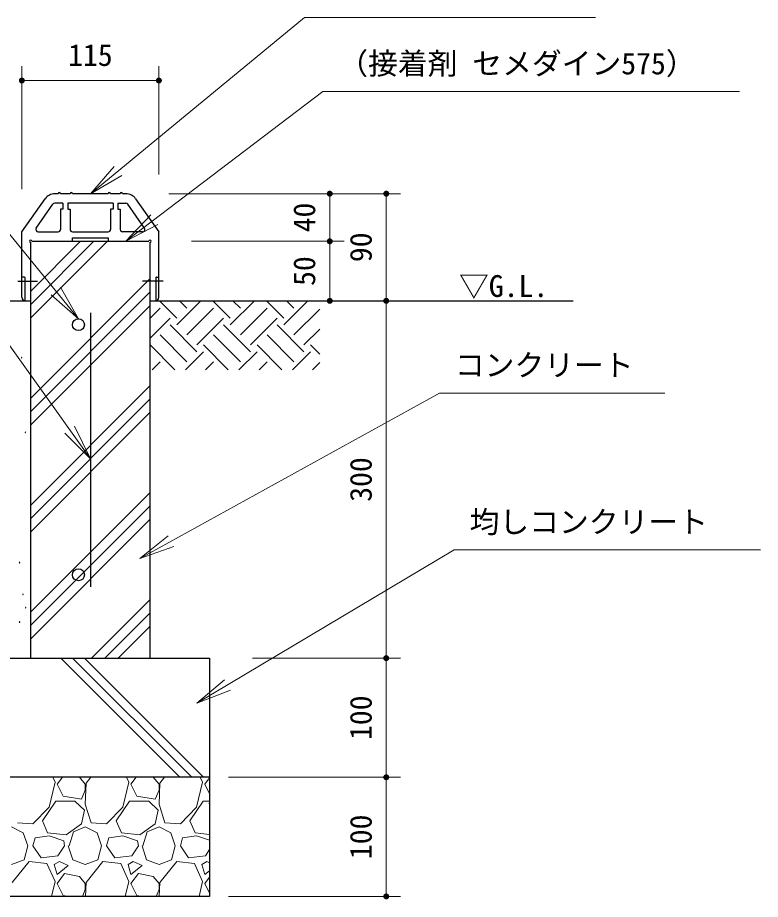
# Model space of a CAD drawing. Units: millimetres at full size, sheet at 1:10. Extents: x 150 to 4050, y 150 to 2820.
# Drawn here: x 2738 to 3361, y 1452 to 2192 of the extents above; entities that cross this region are included whole.
import ezdxf
from ezdxf.enums import TextEntityAlignment as Align

# ---------------------------------------------------------------- set-up
doc = ezdxf.new("R2010")
doc.units = ezdxf.units.MM
doc.header["$LTSCALE"] = 10
for name, color, linetype, lineweight in [('D-STR-3', 27, 'Continuous', 9), ('D-STR-DIM\u3000寸法線、寸法値', 7, 'Continuous', 13), ('D-STR-HTXT\u3000旗上げ', 7, 'Continuous', 13), ('D-STR\u3000構造物外形線', 1, 'Continuous', 25)]:
    doc.layers.add(name, color=color, linetype=linetype, lineweight=lineweight)
doc.layers.add('D-STR-TXT\u3000文字列', color=7, linetype='Continuous')
doc.styles.add('ＭＳ ゴシック', font='')
doc.styles.get('ＭＳ ゴシック').set_extended_font_data('MS Gothic')

# ---------------------------------------------------------------- blocks, each defined once
blk = doc.blocks.new('filled_dot')
at = {"color": 0, "linetype": 'Continuous', "lineweight": -2, "const_width": 1.25}
blk.add_lwpolyline([(-0.625, 0, 1), (0.625, 0, 1)], format="xyb", close=True, dxfattribs=at)
blk = doc.blocks.new('open_arrow')
at = {"color": 0, "linetype": 'Continuous', "lineweight": -2}
blk.add_lwpolyline([(7.5, 1.25), (0, 0), (7.5, -1.25)], dxfattribs=at)

msp = doc.modelspace()

# ---------------------------------------------------------------- linework, layer by layer
at = {"layer": 'D-STR-3'}
for p, q in [((2764.45, 1529.13), (2769.4, 1549.96)), ((2769.4, 1549.96), (2767.51, 1554.13)), ((2775.59, 1554.13), (2771.26, 1548.29)), ((2771.26, 1548.29), (2776.21, 1538.29)), ((2794.78, 1548.29), (2789.82, 1554.13)), ((2795.4, 1549.13), (2794.78, 1531.63)), ((2794.78, 1543.29), (2794.78, 1548.29)), ((2799.47, 1554.13), (2795.4, 1549.13)), ((2826.34, 1529.13), (2831.29, 1549.96)), ((2831.29, 1549.96), (2829.4, 1554.13)), ((2837.49, 1554.13), (2833.15, 1548.29)), ((2833.15, 1548.29), (2838.1, 1538.29)), ((2856.67, 1548.29), (2851.72, 1554.13)), ((2857.29, 1549.13), (2856.67, 1531.63)), ((2856.67, 1543.29), (2856.67, 1548.29)), ((2861.36, 1554.13), (2857.29, 1549.13)), ((2888.23, 1529.13), (2893.19, 1549.96)), ((2893.19, 1549.96), (2891.29, 1554.13)), ((2899.06, 1553.7), (2895.04, 1548.29)), ((2895.04, 1548.29), (2899.06, 1540.19)), ((2791.68, 1535.79), (2794.78, 1543.29)), ((2853.57, 1535.79), (2856.67, 1543.29)), ((2758.88, 1517.46), (2770.02, 1534.13)), ((2770.02, 1534.13), (2786.11, 1534.13)), ((2776.21, 1538.29), (2791.68, 1535.79)), ((2786.11, 1534.13), (2794.16, 1526.63)), ((2820.77, 1517.46), (2831.91, 1534.13)), ((2831.91, 1534.13), (2848, 1534.13)), ((2838.1, 1538.29), (2853.57, 1535.79)), ((2848, 1534.13), (2856.05, 1526.63)), ((2882.66, 1517.46), (2893.81, 1534.13)), ((2893.81, 1534.13), (2899.06, 1534.13)), ((2750.83, 1514.96), (2764.45, 1529.13)), ((2794.16, 1526.63), (2791.68, 1514.96)), ((2794.78, 1531.63), (2799.73, 1515.79)), ((2812.73, 1514.96), (2826.34, 1529.13)), ((2856.05, 1526.63), (2853.57, 1514.96)), ((2856.67, 1531.63), (2861.62, 1515.79)), ((2874.62, 1514.96), (2888.23, 1529.13)), ((2732.87, 1512.47), (2742.78, 1507.47)), ((2737.83, 1515.79), (2750.83, 1514.96)), ((2763.21, 1507.46), (2758.88, 1517.46)), ((2791.68, 1514.96), (2778.68, 1505.79)), ((2784.88, 1508.3), (2794.78, 1512.46)), ((2794.77, 1512.47), (2804.67, 1507.47)), ((2799.73, 1515.79), (2812.73, 1514.96)), ((2825.1, 1507.46), (2820.77, 1517.46)), ((2853.57, 1514.96), (2840.58, 1505.79)), ((2846.77, 1508.3), (2856.68, 1512.46)), ((2856.66, 1512.47), (2866.56, 1507.47)), ((2861.62, 1515.79), (2874.62, 1514.96)), ((2887, 1507.46), (2882.66, 1517.46)), ((2742.79, 1507.44), (2746.51, 1496.61)), ((2750.83, 1496.63), (2752.69, 1503.3)), ((2764.47, 1504.96), (2752.71, 1503.3)), ((2778.68, 1505.79), (2763.21, 1507.46)), ((2776.83, 1500.79), (2764.45, 1504.96)), ((2781.16, 1496.63), (2784.87, 1508.3)), ((2804.68, 1507.44), (2808.4, 1496.61)), ((2812.73, 1496.63), (2814.58, 1503.3)), ((2826.37, 1504.96), (2814.61, 1503.3)), ((2840.58, 1505.79), (2825.1, 1507.46)), ((2838.72, 1500.79), (2826.34, 1504.96)), ((2843.05, 1496.63), (2846.77, 1508.3)), ((2866.58, 1507.44), (2870.29, 1496.61)), ((2874.62, 1496.63), (2876.48, 1503.3)), ((2888.26, 1504.96), (2876.5, 1503.3)), ((2899.06, 1506.16), (2887, 1507.46)), ((2899.06, 1501.32), (2888.23, 1504.96)), ((2743.4, 1484.95), (2746.5, 1496.61)), ((2757.64, 1486.63), (2750.83, 1496.63)), ((2777.45, 1496.63), (2771.88, 1488.29)), ((2777.45, 1496.63), (2776.83, 1500.8)), ((2780.54, 1496.63), (2784.25, 1484.96)), ((2805.29, 1484.95), (2808.39, 1496.61)), ((2819.53, 1486.63), (2812.73, 1496.63)), ((2839.34, 1496.63), (2833.77, 1488.29)), ((2839.34, 1496.63), (2838.72, 1500.8)), ((2842.43, 1496.63), (2846.15, 1484.96)), ((2867.19, 1484.95), (2870.28, 1496.61)), ((2881.43, 1486.63), (2874.62, 1496.63)), ((2771.88, 1488.29), (2757.64, 1486.63)), ((2833.77, 1488.29), (2819.53, 1486.63)), ((2895.66, 1488.29), (2881.43, 1486.63)), ((2899.06, 1493.37), (2895.66, 1488.29)), ((2732.88, 1480.79), (2743.4, 1484.96)), ((2747.74, 1483.29), (2733.5, 1465.79)), ((2762.59, 1481.63), (2747.74, 1483.29)), ((2769.4, 1466.63), (2762.59, 1481.63)), ((2773.11, 1483.29), (2768.78, 1480.79)), ((2768.78, 1480.79), (2771.26, 1472.46)), ((2780.54, 1479.96), (2773.11, 1483.29)), ((2784.25, 1484.96), (2794.78, 1480.79)), ((2794.77, 1480.79), (2805.3, 1484.96)), ((2809.63, 1483.29), (2795.4, 1465.79)), ((2824.48, 1481.63), (2809.63, 1483.29)), ((2831.29, 1466.63), (2824.48, 1481.63)), ((2835.01, 1483.29), (2830.67, 1480.79)), ((2830.67, 1480.79), (2833.15, 1472.46)), ((2842.43, 1479.96), (2835.01, 1483.29)), ((2846.15, 1484.96), (2856.67, 1480.79)), ((2856.67, 1480.79), (2867.19, 1484.96)), ((2871.52, 1483.29), (2857.29, 1465.79)), ((2886.38, 1481.63), (2871.52, 1483.29)), ((2893.19, 1466.63), (2886.38, 1481.63)), ((2896.9, 1483.29), (2892.57, 1480.79)), ((2892.57, 1480.79), (2895.04, 1472.46)), ((2899.06, 1482.33), (2896.9, 1483.29)), ((2771.26, 1472.46), (2780.54, 1479.96)), ((2777.45, 1473.29), (2771.26, 1464.96)), ((2789.82, 1470.79), (2777.45, 1473.29)), ((2833.15, 1472.46), (2842.43, 1479.96)), ((2839.34, 1473.29), (2833.15, 1464.96)), ((2851.72, 1470.79), (2839.34, 1473.29)), ((2895.04, 1472.46), (2899.06, 1475.7)), ((2766.43, 1454.13), (2769.4, 1466.63)), ((2794.78, 1464.96), (2789.82, 1470.79)), ((2828.32, 1454.13), (2831.29, 1466.63)), ((2856.67, 1464.96), (2851.72, 1470.79)), ((2890.22, 1454.13), (2893.19, 1466.63)), ((2899.06, 1470.37), (2895.04, 1464.96)), ((2771.26, 1464.96), (2776.21, 1454.96)), ((2792.37, 1454.13), (2794.78, 1459.96)), ((2794.78, 1459.96), (2794.78, 1464.96)), ((2795.4, 1465.79), (2794.98, 1454.13)), ((2833.15, 1464.96), (2838.1, 1454.96)), ((2854.26, 1454.13), (2856.67, 1459.96)), ((2856.67, 1459.96), (2856.67, 1464.96)), ((2857.29, 1465.79), (2856.88, 1454.13)), ((2895.04, 1464.96), (2899.06, 1456.85)), ((2776.21, 1454.96), (2781.34, 1454.13)), ((2838.1, 1454.96), (2843.23, 1454.13))]:
    msp.add_line(p, q, dxfattribs=at)
at = {"layer": 'D-STR-DIM\u3000寸法線、寸法値'}
for p, q in [((2741.56, 2047.99), (2741.56, 2151.13)), ((2856.56, 2060.13), (2856.56, 2151.13)), ((2856.56, 2139.13), (2741.56, 2139.13)), ((2864.85, 2044.13), (3011.96, 2044.13)), ((2905.96, 2044.13), (3059.37, 2044.13)), ((2999.96, 2004.13), (2999.96, 2044.13)), ((3047.37, 1954.13), (3047.37, 2044.13)), ((2884.06, 2004.13), (3011.96, 2004.13)), ((2884.06, 2004.13), (3011.96, 2004.13)), ((2999.96, 1954.13), (2999.96, 2004.13)), ((2945.96, 1954.13), (3059.37, 1954.13)), ((2963.37, 1954.13), (3011.96, 1954.13)), ((3042.67, 1954.13), (3059.37, 1954.13)), ((3047.37, 1654.13), (3047.37, 1954.13)), ((2935.06, 1654.13), (3059.37, 1654.13)), ((2935.06, 1654.13), (3059.37, 1654.13)), ((3047.37, 1554.13), (3047.37, 1654.13)), ((2915.06, 1554.13), (3059.37, 1554.13)), ((2935.06, 1554.13), (3059.37, 1554.13)), ((3047.37, 1454.13), (3047.37, 1554.13)), ((2915.06, 1454.13), (3059.37, 1454.13))]:
    msp.add_line(p, q, dxfattribs=at)
at = {"layer": 'D-STR-HTXT\u3000旗上げ'}
for points in [[(2799.06, 2044.13), (2978.68, 2191.93), (2982.68, 2191.93), (3223.01, 2191.93), (3102.85, 2191.93)], [(2828.89, 2004.13), (2994.23, 2129.89), (2998.23, 2129.89), (3343.93, 2129.89), (3171.08, 2129.89)], [(2789.07, 1939.13), (2664.86, 2091.17), (2660.86, 2091.17), (2500.79, 2091.17), (2580.82, 2091.17)], [(2799.06, 1821.51), (2658.72, 2017.84), (2654.72, 2017.84), (2445.9, 2017.84), (2550.31, 2017.84)], [(2840.5, 1737.86), (3092.05, 1876.68), (3096.05, 1876.68), (3281.25, 1876.68), (3188.65, 1876.68)], [(2888.41, 1616.32), (3104.44, 1745.02), (3108.44, 1745.02), (3361.32, 1745.02), (3234.88, 1745.02)]]:
    msp.add_lwpolyline(points, dxfattribs=at)
at = {"layer": 'D-STR\u3000構造物外形線'}
for p, q in [((2772.06, 2044.13), (2769.26, 2044.13)), ((2782.06, 2044.13), (2774.06, 2044.13)), ((2814.06, 2044.13), (2784.06, 2044.13)), ((2824.06, 2044.13), (2816.06, 2044.13)), ((2828.85, 2044.13), (2826.06, 2044.13)), ((2741.56, 2011.99), (2761.07, 2039.87)), ((2776.06, 2036.13), (2769.26, 2036.13)), ((2776.06, 2036.13), (2776.06, 2031.13)), ((2818.06, 2036.13), (2780.06, 2036.13)), ((2780.06, 2036.13), (2780.06, 2031.13)), ((2818.06, 2036.13), (2818.06, 2031.13)), ((2822.06, 2036.13), (2822.06, 2031.13)), ((2822.06, 2036.13), (2828.85, 2036.13)), ((2837.04, 2039.87), (2856.56, 2011.99)), ((2753.63, 2015.28), (2767.63, 2035.28)), ((2776.06, 2031.13), (2774.06, 2031.13)), ((2774.06, 2031.13), (2774.06, 2014.13)), ((2780.06, 2031.13), (2782.06, 2031.13)), ((2782.06, 2031.13), (2782.06, 2014.13)), ((2818.06, 2031.13), (2816.06, 2031.13)), ((2816.06, 2031.13), (2816.06, 2014.13)), ((2822.06, 2031.13), (2824.06, 2031.13)), ((2824.06, 2031.13), (2824.06, 2014.13)), ((2844.49, 2015.28), (2830.49, 2035.28)), ((2741.56, 1957.13), (2741.56, 2011.99)), ((2755.26, 2012.13), (2772.06, 2012.13)), ((2784.06, 2012.13), (2814.06, 2012.13)), ((2784.06, 2007.13), (2814.06, 2007.13)), ((2784.06, 2004.13), (2784.06, 2007.13)), ((2814.06, 2007.13), (2814.06, 2004.13)), ((2842.85, 2012.13), (2826.06, 2012.13)), ((2856.56, 1957.13), (2856.56, 2011.99)), ((2749.06, 1962.34), (2790.85, 2004.13)), ((2749.06, 1951.11), (2802.08, 2004.13)), ((2749.06, 1939.89), (2813.3, 2004.13)), ((2749.06, 1654.13), (2749.06, 2003.13)), ((2749.06, 1954.13), (2749.06, 2003.13)), ((2750.06, 2004.13), (2848.06, 2004.13)), ((2849.06, 2003.13), (2849.06, 1654.13)), ((2849.06, 2003.13), (2849.06, 1954.13)), ((2738.21, 1970.65), (2754.75, 1970.65)), ((2743.56, 1974.13), (2742.06, 1974.13)), ((2744.06, 1973.63), (2744.06, 1954.17)), ((2749.06, 1872.54), (2849.06, 1972.54)), ((2860.02, 1970.65), (2842.72, 1970.65)), ((2854.06, 1973.63), (2854.06, 1954.17)), ((2854.56, 1974.13), (2856.06, 1974.13)), ((2749.06, 1861.31), (2849.06, 1961.31)), ((2416.05, 1954.13), (2749.06, 1954.13)), ((2749.06, 1850.09), (2849.06, 1950.09)), ((2849.06, 1954.13), (3204.29, 1954.13)), ((2849.06, 1954.13), (2853.56, 1954.13)), ((2849.06, 1939.44), (2857.56, 1947.95)), ((2871.6, 1939.53), (2856.99, 1954.13)), ((2869.06, 1954.13), (3057.37, 1954.13)), ((2871.6, 1933.92), (2891.81, 1954.13)), ((2880.01, 1947.95), (2873.83, 1954.13)), ((2880.01, 1925.5), (2902.46, 1947.95)), ((2916.5, 1939.53), (2901.9, 1954.13)), ((2916.5, 1933.92), (2936.71, 1954.13)), ((2924.92, 1947.95), (2918.73, 1954.13)), ((2924.06, 1954.13), (3057.37, 1954.13)), ((2924.92, 1925.5), (2947.37, 1947.95)), ((2961.4, 1939.53), (2946.8, 1954.13)), ((2961.4, 1933.92), (2981.61, 1954.13)), ((2969.82, 1947.95), (2963.63, 1954.13)), ((2969.82, 1925.5), (2991.56, 1947.24)), ((2799.06, 1944.13), (2799.06, 1714.13)), ((2849.06, 1922.61), (2865.98, 1939.53)), ((2888.43, 1911.47), (2865.98, 1933.92)), ((2888.43, 1917.08), (2910.88, 1939.53)), ((2933.33, 1911.47), (2910.88, 1933.92)), ((2933.33, 1917.08), (2955.79, 1939.53)), ((2978.24, 1911.47), (2955.79, 1933.92)), ((2880.01, 1903.05), (2857.56, 1925.5)), ((2924.92, 1903.05), (2902.46, 1925.5)), ((2969.82, 1903.05), (2947.37, 1925.5)), ((2978.24, 1917.08), (2991.56, 1930.4)), ((2849.06, 1911.38), (2849.14, 1911.47)), ((2869.91, 1896.31), (2849.14, 1917.08)), ((2878.89, 1896.31), (2894.05, 1911.47)), ((2914.83, 1896.3), (2894.05, 1917.08)), ((2923.77, 1896.29), (2938.95, 1911.47)), ((2959.74, 1896.28), (2938.95, 1917.08)), ((2968.66, 1896.28), (2983.85, 1911.47)), ((2991.56, 1909.37), (2983.85, 1917.08)), ((2850.83, 1896.32), (2857.56, 1903.05)), ((2895.72, 1896.3), (2902.46, 1903.05)), ((2940.61, 1896.29), (2947.37, 1903.05)), ((2985.5, 1896.28), (2991.56, 1902.34)), ((2749.06, 1782.73), (2849.06, 1882.73)), ((2749.06, 1771.51), (2849.06, 1871.51)), ((2749.06, 1760.28), (2849.06, 1860.28)), ((2749.06, 1692.93), (2849.06, 1792.93)), ((2749.06, 1681.71), (2849.06, 1781.71)), ((2749.06, 1670.48), (2849.06, 1770.48)), ((2800.06, 1654.13), (2849.06, 1703.13)), ((2811.29, 1654.13), (2849.06, 1691.9)), ((2822.51, 1654.13), (2849.06, 1680.68)), ((2699.06, 1654.13), (2899.06, 1654.13)), ((2711.67, 1654.13), (2899.06, 1654.13)), ((2774.26, 1654.13), (2874.26, 1554.13)), ((2784.16, 1654.13), (2884.16, 1554.13)), ((2794.06, 1654.13), (2894.06, 1554.13)), ((2899.06, 1654.13), (2899.06, 1554.13)), ((2899.06, 1554.13), (2699.06, 1554.13)), ((2899.06, 1554.13), (2899.06, 1454.13)), ((2899.06, 1532.82), (2898.39, 1531.85)), ((2899.06, 1454.13), (2560.33, 1454.13))]:
    msp.add_line(p, q, dxfattribs=at)
for centre in [(2789.06, 1934.13), (2789.06, 1724.13)]:
    msp.add_circle(centre, 5, dxfattribs=at)
for centre, radius, start, end in [((2769.26, 2034.13), 10, 90, 145.00797), ((2773.06, 2044.13), 1, 0, 180), ((2783.06, 2044.13), 1, 0, 180), ((2815.06, 2044.13), 1, 0, 180), ((2825.06, 2044.13), 1, 0, 180), ((2828.85, 2034.13), 10, 34.99202, 90), ((2769.26, 2034.13), 2, 90, 145.00797), ((2828.85, 2034.13), 2, 34.99202, 90), ((2755.26, 2014.13), 2, 145.00797, 270), ((2772.06, 2014.13), 2, 270, 0), ((2784.06, 2014.13), 2, 180, 270), ((2814.06, 2014.13), 2, 270, 0), ((2826.06, 2014.13), 2, 180, 270), ((2842.85, 2014.13), 2, 270, 34.99202), ((2749.06, 2004.13), 1, 0, 270), ((2849.06, 2004.13), 1, 270, 180), ((2742.06, 1974.63), 0.5, 180, 270), ((2743.56, 1973.63), 0.5, 0, 90), ((2854.56, 1973.63), 0.5, 90, 180), ((2856.06, 1974.63), 0.5, 270, 0), ((2744.56, 1957.13), 3, 180, 270), ((2853.56, 1957.13), 3, 270, 0), ((2741.34, 1906.48), 0.188, 0, 180), ((2741.34, 1906.48), 0.188, 180, 0), ((2744.53, 1843.68), 0.188, 0, 180), ((2744.53, 1843.68), 0.188, 180, 0), ((2739.62, 1734.4), 0.188, 0, 180), ((2739.62, 1734.4), 0.188, 180, 0), ((2742.58, 1707.7), 0.188, 0, 180), ((2742.58, 1707.7), 0.188, 180, 0), ((2744.82, 1696.56), 0.188, 0, 180), ((2744.82, 1696.56), 0.188, 180, 0), ((2739.62, 1684.4), 0.188, 0, 180), ((2739.62, 1684.4), 0.188, 180, 0)]:
    msp.add_arc(centre, radius, start, end, dxfattribs=at)

# ---------------------------------------------------------------- block references
at = {"layer": 'D-STR-DIM\u3000寸法線、寸法値', "xscale": 2, "yscale": 2}
msp.add_blockref('filled_dot', (2741.56, 2139.13), dxfattribs=at)
for p, rotation in [((2856.56, 2139.13), 180), ((2999.96, 2044.13), 270), ((3047.37, 2044.13), 270), ((2999.96, 2004.13), 90), ((2999.96, 2004.13), 270), ((2999.96, 1954.13), 90), ((3047.37, 1954.13), 90), ((3047.37, 1954.13), 270), ((3047.37, 1654.13), 90), ((3047.37, 1654.13), 270), ((3047.37, 1554.13), 90), ((3047.37, 1554.13), 270), ((3047.37, 1454.13), 90)]:
    msp.add_blockref('filled_dot', p, dxfattribs=dict(at, rotation=rotation))
at = {"layer": 'D-STR-HTXT\u3000旗上げ', "xscale": 4, "yscale": 4}
for p, rotation in [((2799.06, 2044.13), 39.4), ((2828.89, 2004.13), 37.3), ((2789.07, 1939.13), 129.2), ((2799.06, 1821.51), 125.6), ((2840.5, 1737.86), 28.9), ((2888.41, 1616.32), 30.8)]:
    msp.add_blockref('open_arrow', p, dxfattribs=dict(at, rotation=rotation))

# ---------------------------------------------------------------- texts
at = {"layer": 'D-STR-DIM\u3000寸法線、寸法値', "style": 'ＭＳ ゴシック'}
msp.add_text('115', height=18.33, dxfattribs=at).set_placement((2799.06, 2160.51), align=Align.MIDDLE_CENTER)
for s, p in [('40', (2978.58, 2024.13)), ('90', (3025.99, 1999.13)), ('50', (2978.58, 1979.13)), ('300', (3025.99, 1804.13)), ('100', (3025.99, 1604.13)), ('100', (3025.99, 1504.13))]:
    msp.add_text(s, height=18.33, rotation=90, dxfattribs=at).set_placement(p, align=Align.MIDDLE_CENTER)
at = {"layer": 'D-STR-HTXT\u3000旗上げ', "style": 'ＭＳ ゴシック'}
for s, p in [('（接着剤 セメダイン575）', (3007.11, 2138.77)), ('コンクリート', (3104.92, 1885.56)), ('均しコンクリート', (3117.32, 1753.9))]:
    msp.add_text(s, height=18.33, dxfattribs=at).set_placement(p, align=Align.BOTTOM_LEFT)
at = {"layer": 'D-STR-TXT\u3000文字列', "style": 'ＭＳ ゴシック'}
msp.add_text('▽G.L.', height=18.33, dxfattribs=at).set_placement((3108.41, 1975.75), align=Align.TOP_LEFT)

doc.saveas('drawing.dxf')
